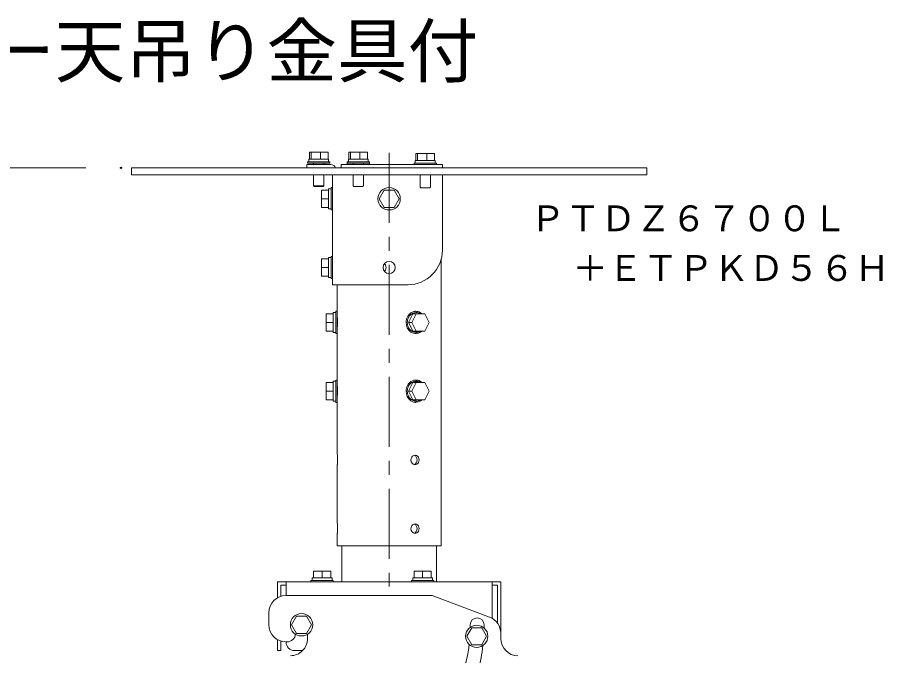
# Model space of a CAD drawing. Units: millimetres, scale not verified. Extents: x -63 to 62, y -57 to 57.
# Drawn here: x 10.3 to 59.37, y 20.51 to 56.7 of the extents above; entities that cross this region are included whole.
import ezdxf
from ezdxf.enums import TextEntityAlignment as Align

# ---------------------------------------------------------------- set-up
doc = ezdxf.new("R2010")
doc.units = ezdxf.units.MM
doc.header["$LTSCALE"] = 0.125
doc.header["$PDMODE"] = 32
doc.header["$PDSIZE"] = 0.0625
doc.linetypes.add('USER2', pattern=[50.8, 31.75, -6.35, 6.35, -6.35])
for name, color, linetype, lineweight in [('0-0_0', 7, 'Continuous', 18), ('0-5_SUNPO', 7, 'Continuous', 18), ('0-7_S1', 1, 'Continuous', 18)]:
    doc.layers.add(name, color=color, linetype=linetype, lineweight=lineweight)
for name, color, linetype in [('0-1_DEFPOINTS', 7, 'Continuous'), ('0-3_MOJI1', 7, 'Continuous'), ('0-6_TOUROKU', 7, 'Continuous')]:
    doc.layers.add(name, color=color, linetype=linetype)
doc.styles.add('ＭＳ ゴシック', font='')
doc.styles.get('ＭＳ ゴシック').set_extended_font_data('MS Gothic')

# ---------------------------------------------------------------- blocks, each defined once
blk = doc.blocks.new('_OPEN30')
at = {"layer": '0-0_0'}
blk.add_line((0, 0), (-1, 0), dxfattribs=at)
blk.add_lwpolyline([(-1, 0.26795), (0, 0), (-1, -0.26795)], dxfattribs=at)
blk = doc.blocks.new('D8')
at = {"layer": '0-1_DEFPOINTS'}
for p in [(11.6323, 50.9257), (3.6323, 17.8133), (11.6323, 17.8133)]:
    blk.add_point(p, dxfattribs=at)
at = {"layer": '0-5_SUNPO'}
for p, q in [((9.6323, 50.9257), (1.6323, 50.9257)), ((3.6323, 48.9257), (3.6323, 19.8133)), ((9.6323, 17.8133), (1.6323, 17.8133))]:
    blk.add_line(p, q, dxfattribs=at)
at = {"layer": '0-5_SUNPO', "xscale": 2, "yscale": 2}
for p, rotation in [((3.6323, 50.9257), 90), ((3.6323, 17.8133), 270)]:
    blk.add_blockref('_OPEN30', p, dxfattribs=dict(at, rotation=rotation))
at = {"layer": '0-5_SUNPO', "style": 'ＭＳ ゴシック'}
blk.add_text('330～420', height=1.833, rotation=90, dxfattribs=at).set_placement((3.1323, 29.3695), align=Align.BOTTOM_LEFT)

msp = doc.modelspace()

# ---------------------------------------------------------------- linework, layer by layer
at = {"layer": '0-7_S1'}
for p, q in [((26.8612, 49.0529), (26.9588, 49.0529)), ((26.8612, 49.0529), (26.8612, 48.6634)), ((26.9588, 49.0529), (27.4872, 49.0529)), ((26.9588, 48.6634), (26.9588, 49.0529)), ((26.9632, 48.6634), (26.9588, 48.6634)), ((26.9632, 48.6634), (27.4828, 48.6634)), ((27.4872, 48.6634), (27.4828, 48.6634)), ((27.4872, 49.0529), (27.9179, 49.0529)), ((27.4907, 48.6634), (27.9144, 48.6634)), ((27.9179, 48.6634), (27.9144, 48.6634)), ((27.9179, 48.6634), (27.9179, 49.0529)), ((27.9179, 48.6634), (27.9495, 48.6634)), ((27.9495, 48.6634), (27.9495, 48.5173)), ((29.1011, 49.0529), (29.1988, 49.0529)), ((29.1011, 49.0529), (29.1011, 48.6634)), ((29.1988, 49.0529), (29.7271, 49.0529)), ((29.1988, 48.6634), (29.1988, 49.0529)), ((29.2031, 48.6634), (29.1988, 48.6634)), ((29.2031, 48.6634), (29.7228, 48.6634)), ((29.7271, 48.6634), (29.7228, 48.6634)), ((29.7271, 49.0529), (30.1579, 49.0529)), ((29.7307, 48.6634), (30.1543, 48.6634)), ((30.1579, 48.6634), (30.1543, 48.6634)), ((30.1579, 48.6634), (30.1579, 49.0529)), ((30.1579, 48.6634), (30.1895, 48.6634)), ((30.1895, 48.6634), (30.1895, 48.5173)), ((32.8993, 48.975), (32.997, 48.975)), ((32.8993, 48.975), (32.8993, 48.5854)), ((32.997, 48.975), (33.5253, 48.975)), ((32.997, 48.5854), (32.997, 48.975)), ((33.0013, 48.5854), (32.997, 48.5854)), ((33.0013, 48.5854), (33.521, 48.5854)), ((33.5253, 48.5854), (33.521, 48.5854)), ((33.5253, 48.975), (33.9561, 48.975)), ((33.5288, 48.5854), (33.9525, 48.5854)), ((33.9561, 48.5854), (33.9525, 48.5854)), ((33.9561, 48.5854), (33.9561, 48.975)), ((33.9561, 48.5854), (33.9877, 48.5854)), ((33.9877, 48.5854), (33.9877, 48.4394)), ((18.7219, 48.1667), (16.7741, 48.1667)), ((16.7741, 48.1667), (16.7741, 47.7771)), ((44.0431, 48.1667), (18.7219, 48.1667)), ((26.7078, 48.3614), (26.7078, 48.1667)), ((27.0974, 48.3614), (27.0974, 48.4394)), ((27.6817, 48.4394), (27.6817, 48.3614)), ((28.9478, 48.3614), (28.6556, 48.3614)), ((28.6556, 48.3614), (28.6556, 48.1667)), ((34.1094, 48.3614), (28.9478, 48.3614)), ((28.9965, 48.3614), (28.9965, 48.4394)), ((29.3373, 48.3614), (29.3373, 48.4394)), ((29.9217, 48.4394), (29.9217, 48.3614)), ((30.2625, 48.4394), (30.2625, 48.3614)), ((34.0607, 48.4394), (34.0607, 48.3614)), ((34.4016, 48.3614), (34.1094, 48.3614)), ((34.4016, 48.1667), (34.4016, 48.3614)), ((45.9909, 48.1667), (44.0431, 48.1667)), ((45.9909, 47.7771), (45.9909, 48.1667)), ((16.7741, 47.7771), (18.7219, 47.7771)), ((18.7219, 47.7771), (44.0431, 47.7771)), ((27.0974, 47.1538), (27.0974, 47.7771)), ((27.6817, 47.7771), (27.6817, 47.1538)), ((28.1687, 47.7771), (28.1687, 41.5442)), ((29.3373, 47.1538), (29.3373, 47.7771)), ((29.9217, 47.7771), (29.9217, 47.1538)), ((33.1355, 47.0759), (33.1355, 47.7771)), ((33.7199, 47.7771), (33.7199, 47.0759)), ((34.4016, 47.7771), (34.4016, 43.492)), ((44.0431, 47.7771), (45.9909, 47.7771)), ((27.1461, 47.1051), (27.0974, 47.1538)), ((27.6817, 47.1538), (27.0974, 47.1538)), ((27.6817, 47.1538), (27.633, 47.1051)), ((29.386, 47.1051), (29.3373, 47.1538)), ((29.9217, 47.1538), (29.873, 47.1051)), ((27.1461, 47.1051), (27.633, 47.1051)), ((27.9447, 46.9006), (27.5551, 46.9006)), ((27.9447, 46.9736), (28.0908, 46.9736)), ((27.9447, 46.9006), (27.9447, 46.9736)), ((27.9447, 46.9006), (27.9447, 46.8966)), ((27.9447, 46.4176), (27.9447, 46.8966)), ((28.0908, 47.0467), (28.1687, 47.0467)), ((28.0908, 45.7806), (28.0908, 47.0467)), ((29.386, 47.1051), (29.873, 47.1051)), ((31.1014, 46.9006), (30.8202, 46.4137)), ((31.6637, 46.9006), (31.1014, 46.9006)), ((31.9448, 46.4136), (31.6637, 46.9006)), ((33.1842, 47.0272), (33.1355, 47.0759)), ((33.1842, 47.0272), (33.6712, 47.0272)), ((33.7199, 47.0759), (33.6712, 47.0272)), ((27.9447, 46.4136), (27.9447, 46.4096)), ((27.9447, 45.9307), (27.9447, 46.4096)), ((30.8202, 46.4137), (31.1014, 45.9267)), ((31.6637, 45.9267), (31.9448, 46.4136)), ((27.9447, 45.9307), (27.9447, 45.9267)), ((28.1687, 45.7806), (28.0908, 45.7806)), ((31.1014, 45.9267), (31.6637, 45.9267)), ((27.9447, 43.005), (27.5551, 43.005)), ((27.9447, 43.0781), (28.0908, 43.0781)), ((27.9447, 43.005), (27.9447, 43.0781)), ((27.9447, 43.005), (27.9447, 43.001)), ((27.9447, 42.5221), (27.9447, 43.001)), ((28.0908, 43.1511), (28.1687, 43.1511)), ((28.0908, 41.8851), (28.0908, 43.1511)), ((34.3285, 42.9636), (34.3285, 26.741)), ((27.9447, 42.5181), (27.9447, 42.5141)), ((27.9447, 42.0351), (27.9447, 42.5141)), ((27.9447, 42.0351), (27.9447, 42.0311)), ((28.1687, 41.8851), (28.0908, 41.8851)), ((32.4538, 41.5442), (28.1687, 41.5442)), ((28.4365, 39.7425), (28.4365, 41.5442)), ((28.2105, 39.8886), (27.8209, 39.8886)), ((28.2105, 39.9616), (28.3565, 39.9616)), ((28.2105, 39.8886), (28.2105, 39.9616)), ((28.2105, 39.8886), (28.2105, 39.8846)), ((28.2105, 39.4056), (28.2105, 39.8846)), ((28.3565, 40.0347), (28.4345, 40.0347)), ((28.3565, 38.7686), (28.3565, 40.0347)), ((28.4345, 40.0347), (28.4345, 38.7686)), ((32.4836, 39.4056), (32.7231, 39.8846)), ((32.9198, 39.8886), (32.6764, 39.4016)), ((32.7231, 39.8846), (32.7251, 39.8885)), ((32.7251, 39.8886), (32.9198, 39.8886)), ((32.8565, 40.0347), (32.8955, 40.0347)), ((32.8955, 39.9616), (32.9685, 39.9616)), ((33.4068, 39.8886), (32.9198, 39.8886)), ((33.6503, 39.4016), (33.4068, 39.8886)), ((28.2105, 39.4016), (28.2105, 39.3976)), ((28.2105, 38.9187), (28.2105, 39.3976)), ((28.4345, 39.6938), (28.4417, 39.6938)), ((32.4816, 39.4016), (32.4836, 39.4056)), ((32.4836, 39.3976), (32.4816, 39.4016)), ((32.4816, 39.4016), (32.6764, 39.4016)), ((32.7231, 38.9187), (32.4836, 39.3976)), ((32.6764, 39.4016), (32.9198, 38.9147)), ((33.4068, 38.9147), (33.6503, 39.4016)), ((28.2105, 38.9187), (28.2105, 38.9147)), ((28.2105, 38.8416), (28.2105, 38.9147)), ((28.3565, 38.8416), (28.2105, 38.8416)), ((28.4345, 38.7686), (28.3565, 38.7686)), ((28.4417, 39.1095), (28.4345, 39.1095)), ((28.4365, 35.8469), (28.4365, 39.0608)), ((32.7251, 38.9147), (32.7231, 38.9187)), ((32.9198, 38.9147), (32.7251, 38.9147)), ((32.8955, 38.7686), (32.8565, 38.7686)), ((32.9685, 38.8416), (32.8955, 38.8416)), ((32.9198, 38.9147), (33.4068, 38.9147)), ((28.2105, 35.993), (27.8209, 35.993)), ((28.2105, 36.066), (28.3565, 36.066)), ((28.2105, 35.993), (28.2105, 36.066)), ((28.2105, 35.993), (28.2105, 35.989)), ((28.2105, 35.51), (28.2105, 35.989)), ((28.3565, 36.1391), (28.4345, 36.1391)), ((28.3565, 34.873), (28.3565, 36.1391)), ((28.4345, 36.1391), (28.4345, 34.873)), ((32.4836, 35.51), (32.7231, 35.989)), ((32.7231, 35.989), (32.7251, 35.993)), ((32.7251, 35.993), (32.9198, 35.993)), ((32.8565, 36.1391), (32.8955, 36.1391)), ((32.8955, 36.066), (32.9685, 36.066)), ((33.4068, 35.993), (32.9198, 35.993)), ((33.6503, 35.506), (33.4068, 35.993)), ((28.2105, 35.506), (28.2105, 35.502)), ((28.2105, 35.0231), (28.2105, 35.502)), ((28.4345, 35.7982), (28.4417, 35.7982)), ((32.4816, 35.5061), (32.4836, 35.51)), ((32.4836, 35.5021), (32.4816, 35.5061)), ((32.4816, 35.5061), (32.6764, 35.5061)), ((32.7231, 35.0231), (32.4836, 35.5021)), ((33.4068, 35.0191), (33.6503, 35.506)), ((28.2105, 35.0231), (28.2105, 35.0191)), ((28.2105, 34.9461), (28.2105, 35.0191)), ((28.3565, 34.9461), (28.2105, 34.9461)), ((28.4345, 34.873), (28.3565, 34.873)), ((28.4417, 35.2139), (28.4345, 35.2139)), ((28.4365, 31.9513), (28.4365, 35.1652)), ((32.7251, 35.0191), (32.7231, 35.0231)), ((32.9198, 35.0191), (32.7251, 35.0191)), ((32.8955, 34.873), (32.8565, 34.873)), ((32.9685, 34.9461), (32.8955, 34.9461)), ((32.9198, 35.0191), (33.4068, 35.0191)), ((28.4365, 28.0558), (28.4365, 31.2696)), ((28.4365, 26.741), (28.4365, 27.3741)), ((34.3285, 26.741), (28.4365, 26.741)), ((28.7043, 24.6958), (28.7043, 26.741)), ((34.0607, 26.741), (34.0607, 24.6958)), ((28.0713, 24.9198), (28.0713, 25.3094)), ((33.7686, 24.9198), (33.7686, 25.3094)), ((25.0522, 24.6958), (25.0522, 23.7862)), ((25.3444, 24.6958), (25.0522, 24.6958)), ((25.5392, 24.6958), (25.3444, 24.6958)), ((25.5392, 23.9167), (25.5392, 24.6958)), ((25.5392, 24.6958), (37.2259, 24.6958)), ((26.9513, 24.6958), (26.9513, 24.7738)), ((26.9513, 24.7738), (28.2174, 24.7738)), ((27.1014, 24.9198), (27.0974, 24.9198)), ((27.1014, 24.9198), (27.5803, 24.9198)), ((27.5843, 24.9198), (27.5803, 24.9198)), ((27.5883, 24.9198), (28.0673, 24.9198)), ((28.0713, 24.9198), (28.0673, 24.9198)), ((28.0713, 24.9198), (28.1443, 24.9198)), ((28.1443, 24.9198), (28.1443, 24.7738)), ((28.2174, 24.7738), (28.2174, 24.6958)), ((32.6486, 24.6958), (32.6486, 24.7738)), ((32.6486, 24.7738), (33.9146, 24.7738)), ((32.7987, 24.9198), (32.7947, 24.9198)), ((32.7987, 24.9198), (33.2776, 24.9198)), ((33.2816, 24.9198), (33.2776, 24.9198)), ((33.2856, 24.9198), (33.7646, 24.9198)), ((33.7686, 24.9198), (33.7646, 24.9198)), ((33.7685, 24.9198), (33.8416, 24.9198)), ((33.8416, 24.9198), (33.8416, 24.7738)), ((33.9146, 24.7738), (33.9146, 24.6958)), ((37.2259, 24.6958), (37.2259, 22.6124)), ((37.4207, 24.6958), (37.2259, 24.6958)), ((37.7128, 24.6958), (37.4207, 24.6958)), ((37.7128, 21.781), (37.7128, 24.6958)), ((25.247, 24.5011), (25.247, 23.8719)), ((25.3444, 24.5011), (25.247, 24.5011)), ((25.5392, 24.5011), (25.3444, 24.5011)), ((37.4207, 24.5011), (37.2259, 24.5011)), ((37.518, 24.5011), (37.4207, 24.5011)), ((37.518, 22.3653), (37.518, 24.5011)), ((33.8172, 23.9167), (25.5392, 23.9167)), ((33.8172, 23.9167), (37.0809, 22.6929)), ((24.5653, 22.2611), (24.5653, 22.9428)), ((26.1345, 22.748), (25.8534, 22.2611)), ((26.6968, 22.7481), (26.1345, 22.748)), ((26.9779, 22.2611), (26.6968, 22.7481)), ((25.8534, 22.2611), (26.1345, 21.7741)), ((26.6968, 21.7742), (26.9779, 22.2611)), ((36.0682, 22.0945), (35.7871, 21.6076)), ((36.6305, 22.0945), (36.0682, 22.0945)), ((36.9116, 21.6076), (36.6305, 22.0945)), ((26.1345, 21.7741), (26.6968, 21.7742)), ((26.7565, 21.482), (26.7565, 21.7277)), ((35.7871, 21.6076), (36.0682, 21.1206)), ((36.6305, 21.1206), (36.9116, 21.6076)), ((37.7128, 21.781), (37.7128, 21.482)), ((25.0522, 21.4177), (25.0522, 21.2872)), ((25.0522, 21.2872), (25.0522, 20.8003)), ((25.247, 21.3321), (25.247, 21.2872)), ((25.247, 21.2872), (25.247, 20.8003)), ((25.5878, 21.2872), (25.5392, 21.2872)), ((36.0682, 21.1206), (36.6305, 21.1206)), ((25.0522, 20.8003), (25.247, 20.8003)), ((26.4758, 20.8003), (26.0261, 20.8003))]:
    msp.add_line(p, q, dxfattribs=at)
at = {"layer": '0-7_S1', "linetype": 'USER2'}
msp.add_line((31.3825, 49.0163), (31.3825, 24.4291), dxfattribs=at)
at = {"layer": '0-7_S1'}
for points in [[(26.8296, 48.5173), (26.8296, 48.6634), (26.958, 48.6634)], [(27.4907, 48.6634), (27.4872, 48.6634), (27.4872, 49.0529)], [(29.0695, 48.5173), (29.0695, 48.6634), (29.198, 48.6634)], [(29.7307, 48.6634), (29.7271, 48.6634), (29.7271, 49.0529)], [(32.8677, 48.4394), (32.8677, 48.5854), (32.9962, 48.5854)], [(33.5288, 48.5854), (33.5253, 48.5854), (33.5253, 48.975)], [(28.0713, 48.3614), (27, 48.3614), (26.7078, 48.3614)], [(32.7947, 48.3614), (32.7947, 48.4394), (34.0607, 48.4394)], [(27.9447, 45.9267), (27.5551, 45.9267), (27.5551, 46.4136), (27.5551, 46.9006)], [(27.9447, 46.4176), (27.9447, 46.4136), (27.5551, 46.4136)], [(27.9447, 46.4176), (27.9447, 46.4176), (27.9447, 46.4176)], [(28.0908, 45.8537), (27.9447, 45.8537), (27.9447, 45.9267)], [(27.9447, 42.0311), (27.5551, 42.0311), (27.5551, 42.5181), (27.5551, 43.005)], [(31.1258, 42.2939), (31.1716, 42.3613), (31.2002, 42.4373), (31.2101, 42.5181), (31.2001, 42.5995), (31.1714, 42.6754), (31.1258, 42.7423)], [(27.9447, 42.5221), (27.9447, 42.5181), (27.5551, 42.5181)], [(28.0908, 41.9581), (27.9447, 41.9581), (27.9447, 42.0311)], [(28.2105, 38.9147), (27.8209, 38.9147), (27.8209, 39.4016), (27.8209, 39.8886)], [(33.2458, 39.8886), (33.227, 39.9058), (33.208, 39.9217), (33.1888, 39.9364), (33.1696, 39.9498), (33.1409, 39.9675), (33.1103, 39.9835), (33.078, 39.9976), (33.0441, 40.0096), (33.0088, 40.0193), (32.9724, 40.0266), (32.9349, 40.0313), (32.8966, 40.0331), (32.8577, 40.0319), (32.8184, 40.0274), (32.7788, 40.0195), (32.7391, 40.008), (32.6995, 39.9927), (32.6602, 39.9734), (32.6214, 39.9498), (32.5845, 39.9229), (32.5504, 39.8933), (32.5192, 39.8613), (32.4908, 39.8274), (32.4651, 39.7917), (32.442, 39.7545), (32.4216, 39.7161), (32.4038, 39.6769), (32.3885, 39.6371), (32.3757, 39.5969), (32.3653, 39.5567), (32.3574, 39.5168), (32.3517, 39.4775), (32.3484, 39.439), (32.3473, 39.4016), (32.3631, 39.2565), (32.4124, 39.1067), (32.4976, 38.9672), (32.6214, 38.8534), (32.7689, 38.7863)], [(32.8955, 38.8416), (32.8172, 38.8494), (32.7399, 38.8722), (32.6659, 38.9093), (32.5977, 38.9602), (32.5374, 39.0239), (32.4891, 39.0963), (32.4532, 39.1729), (32.4288, 39.2511), (32.4149, 39.3282), (32.4105, 39.4016), (32.4149, 39.4751), (32.4289, 39.5522), (32.4532, 39.6304), (32.4891, 39.707), (32.5374, 39.7793), (32.5976, 39.8431), (32.6659, 39.8939), (32.7399, 39.931), (32.8172, 39.9539), (32.8955, 39.9616)], [(33.208, 39.8886), (33.1277, 39.9298), (33.0354, 39.9548), (32.9353, 39.9592), (32.8318, 39.9386), (32.729, 39.8885)], [(28.2105, 39.4056), (28.2105, 39.4016), (27.8209, 39.4016)], [(28.4442, 39.1358), (28.4401, 39.0925), (28.4375, 39.0673), (28.4367, 39.0611), (28.4381, 39.0749), (28.4417, 39.1102), (28.4464, 39.1647), (28.4512, 39.2343), (28.4548, 39.3147), (28.4563, 39.4016), (28.4533, 39.5306), (28.4468, 39.6396), (28.44, 39.7148), (28.4365, 39.7425)], [(32.7291, 38.9147), (32.8319, 38.8646), (32.9354, 38.8441), (33.0354, 38.8485), (33.1277, 38.8735), (33.208, 38.9147)], [(32.7689, 38.7863), (32.9159, 38.7707), (33.0527, 38.7965), (33.1696, 38.8534), (33.2458, 38.9147)], [(28.2105, 35.0191), (27.8209, 35.0191), (27.8209, 35.506), (27.8209, 35.993)], [(28.4442, 35.2402), (28.4401, 35.197), (28.4375, 35.1717), (28.4367, 35.1655), (28.4381, 35.1794), (28.4417, 35.2146), (28.4464, 35.2692), (28.4512, 35.3387), (28.4548, 35.4191), (28.4563, 35.5061), (28.4533, 35.635), (28.4467, 35.744), (28.44, 35.8192), (28.4365, 35.8469)], [(33.2458, 35.993), (33.227, 36.0102), (33.208, 36.0262), (33.1888, 36.0408), (33.1696, 36.0543), (33.1409, 36.0719), (33.1103, 36.0879), (33.078, 36.102), (33.0441, 36.114), (33.0088, 36.1238), (32.9724, 36.1311), (32.9349, 36.1357), (32.8966, 36.1375), (32.8577, 36.1363), (32.8184, 36.1318), (32.7788, 36.1239), (32.7391, 36.1124), (32.6995, 36.0971), (32.6602, 36.0778), (32.6214, 36.0543), (32.5845, 36.0273), (32.5504, 35.9977), (32.5192, 35.9658), (32.4908, 35.9318), (32.4651, 35.8961), (32.442, 35.8589), (32.4216, 35.8206), (32.4038, 35.7813), (32.3885, 35.7415), (32.3757, 35.7013), (32.3653, 35.6612), (32.3574, 35.6213), (32.3517, 35.5819), (32.3484, 35.5434), (32.3473, 35.5061), (32.3631, 35.361), (32.4124, 35.2111), (32.4976, 35.0716), (32.6214, 34.9578), (32.7689, 34.8907)], [(32.8955, 34.9461), (32.8172, 34.9538), (32.7399, 34.9766), (32.6659, 35.0138), (32.5977, 35.0646), (32.5374, 35.1284), (32.4891, 35.2008), (32.4532, 35.2774), (32.4288, 35.3555), (32.4149, 35.4326), (32.4105, 35.5061), (32.4149, 35.5795), (32.4289, 35.6566), (32.4532, 35.7348), (32.4891, 35.8114), (32.5374, 35.8837), (32.5976, 35.9475), (32.6659, 35.9983), (32.7399, 36.0355), (32.8172, 36.0583), (32.8955, 36.066)], [(32.9198, 35.993), (32.6764, 35.5061), (32.9198, 35.0191)], [(33.208, 35.993), (33.1277, 36.0342), (33.0354, 36.0592), (32.9353, 36.0636), (32.8318, 36.043), (32.729, 35.993)], [(28.2105, 35.51), (28.2105, 35.506), (27.8209, 35.506)], [(32.7291, 35.0191), (32.8319, 34.9691), (32.9354, 34.9485), (33.0354, 34.9529), (33.1277, 34.9779), (33.208, 35.0191)], [(32.7689, 34.8907), (32.9159, 34.8751), (33.0527, 34.9009), (33.1696, 34.9578), (33.2458, 35.0191)], [(28.4442, 31.3446), (28.4401, 31.3014), (28.4375, 31.2762), (28.4367, 31.2699), (28.4381, 31.2838), (28.4417, 31.3191), (28.4464, 31.3736), (28.4512, 31.4432), (28.4548, 31.5235), (28.4563, 31.6105), (28.453, 31.7436), (28.4458, 31.8552), (28.4389, 31.9296), (28.4366, 31.9508), (28.4457, 31.8593), (28.456, 31.651)], [(32.7992, 31.8704), (32.8699, 31.8335), (32.9233, 31.7732), (32.9571, 31.6965), (32.9689, 31.6105), (32.9565, 31.5223), (32.9217, 31.4455), (32.8681, 31.3863), (32.7992, 31.3506)], [(28.4442, 27.4491), (28.4401, 27.4058), (28.4375, 27.3806), (28.4367, 27.3744), (28.4381, 27.3882), (28.4417, 27.4235), (28.4464, 27.478), (28.4512, 27.5476), (28.4548, 27.628), (28.4563, 27.7149), (28.453, 27.848), (28.4458, 27.9597), (28.4389, 28.0341), (28.4366, 28.0552), (28.4457, 27.9638), (28.456, 27.7554)], [(32.7992, 27.9748), (32.8699, 27.9379), (32.9233, 27.8776), (32.9571, 27.8009), (32.9689, 27.7149), (32.9565, 27.6267), (32.9217, 27.55), (32.8681, 27.4907), (32.7992, 27.455)], [(27.0974, 24.9198), (27.0974, 25.3094), (27.5843, 25.3094), (28.0713, 25.3094)], [(27.5883, 24.9198), (27.5843, 24.9198), (27.5843, 25.3094)], [(32.7947, 24.9198), (32.7947, 25.3094), (33.2816, 25.3094), (33.7686, 25.3094)], [(33.2856, 24.9198), (33.2816, 24.9198), (33.2816, 25.3094)], [(27.0243, 24.7738), (27.0243, 24.9198), (27.0974, 24.9198)], [(32.7216, 24.7738), (32.7216, 24.9198), (32.7947, 24.9198)], [(33.2856, 24.9198), (33.2856, 24.9198), (33.2856, 24.9198)]]:
    msp.add_lwpolyline(points, dxfattribs=at)
for points in [[(28.0226, 48.5173), (28.0226, 48.4394), (26.7565, 48.4394), (26.7565, 48.5173)], [(30.2625, 48.5173), (30.2625, 48.4394), (28.9965, 48.4394), (28.9965, 48.5173)], [(33.0814, 31.6105), (33.071, 31.6914), (33.0415, 31.7634), (32.9957, 31.8216), (32.9362, 31.8613), (32.8611, 31.8778), (32.7856, 31.8651), (32.7165, 31.826), (32.6608, 31.7632), (32.6257, 31.6793), (32.6187, 31.5884), (32.6391, 31.5032), (32.6822, 31.4302), (32.7434, 31.3757), (32.8182, 31.3461), (32.8894, 31.3454), (32.9526, 31.3683), (33.0056, 31.4104), (33.0462, 31.4676), (33.0722, 31.5357)], [(33.0814, 27.7149), (33.071, 27.7958), (33.0415, 27.8678), (32.9957, 27.926), (32.9362, 27.9657), (32.8611, 27.9822), (32.7856, 27.9695), (32.7165, 27.9305), (32.6608, 27.8676), (32.6257, 27.7837), (32.6187, 27.6928), (32.6391, 27.6077), (32.6822, 27.5346), (32.7434, 27.4801), (32.8182, 27.4506), (32.8894, 27.4499), (32.9526, 27.4727), (33.0056, 27.5148), (33.0462, 27.572), (33.0722, 27.6401)]]:
    msp.add_lwpolyline(points, close=True, dxfattribs=at)
for centre, radius in [((31.3825, 46.4137), 0.633), ((31.3825, 42.5181), 0.3409), ((26.4157, 22.2611), 0.633), ((36.3494, 21.6076), 0.633)]:
    msp.add_circle(centre, radius, dxfattribs=at)
for centre, radius, start, end in [((28.0713, 48.0693), 0.2922, 19.46138, 90.00002), ((32.4538, 43.492), 1.9478, 270, 0.00004), ((25.5392, 22.9428), 0.9739, 90.00002, 180), ((36.3737, 22.2611), 0.3896, 0.00004, 180), ((36.7389, 21.781), 0.9739, 0.00004, 69.44399), ((25.5392, 22.2611), 0.9739, 180.00002, 270), ((26.4157, 22.2611), 9.5685, 359.05851, 0.00004), ((26.4157, 22.2611), 10.3476, 359.03742, 0.00004), ((25.5878, 21.7742), 0.4869, 270, 356.66904), ((26.0261, 21.2872), 0.4869, 180.00002, 270), ((25.7826, 21.482), 0.9739, 270, 0.00004), ((26.4157, 22.2611), 9.5685, 338, 353.29334), ((38.6867, 21.482), 0.9739, 180.00002, 270), ((26.4157, 22.2611), 10.3476, 338, 353.43163)]:
    msp.add_arc(centre, radius, start, end, dxfattribs=at)

# ---------------------------------------------------------------- block references
at = {"layer": '0-5_SUNPO'}
msp.add_blockref('D8', (4.5476, -2.759), dxfattribs=at)

# ---------------------------------------------------------------- texts
at = {"layer": '0-3_MOJI1', "style": 'ＭＳ ゴシック'}
msp.add_text('ＤＬＰ方式プロジェクター天吊り金具付', height=2.933, dxfattribs=at).set_placement((-35.5801, 52.4514), align=Align.BOTTOM_LEFT)
at = {"layer": '0-6_TOUROKU', "style": 'ＭＳ ゴシック'}
for s, p in [('ＰＴＤＺ６７００Ｌ', (39.3727, 44.1324)), ('＋ＥＴＰＫＤ５６Ｈ', (41.7763, 41.3172))]:
    msp.add_text(s, height=1.466, dxfattribs=at).set_placement(p, align=Align.BOTTOM_LEFT)

doc.saveas('drawing.dxf')
